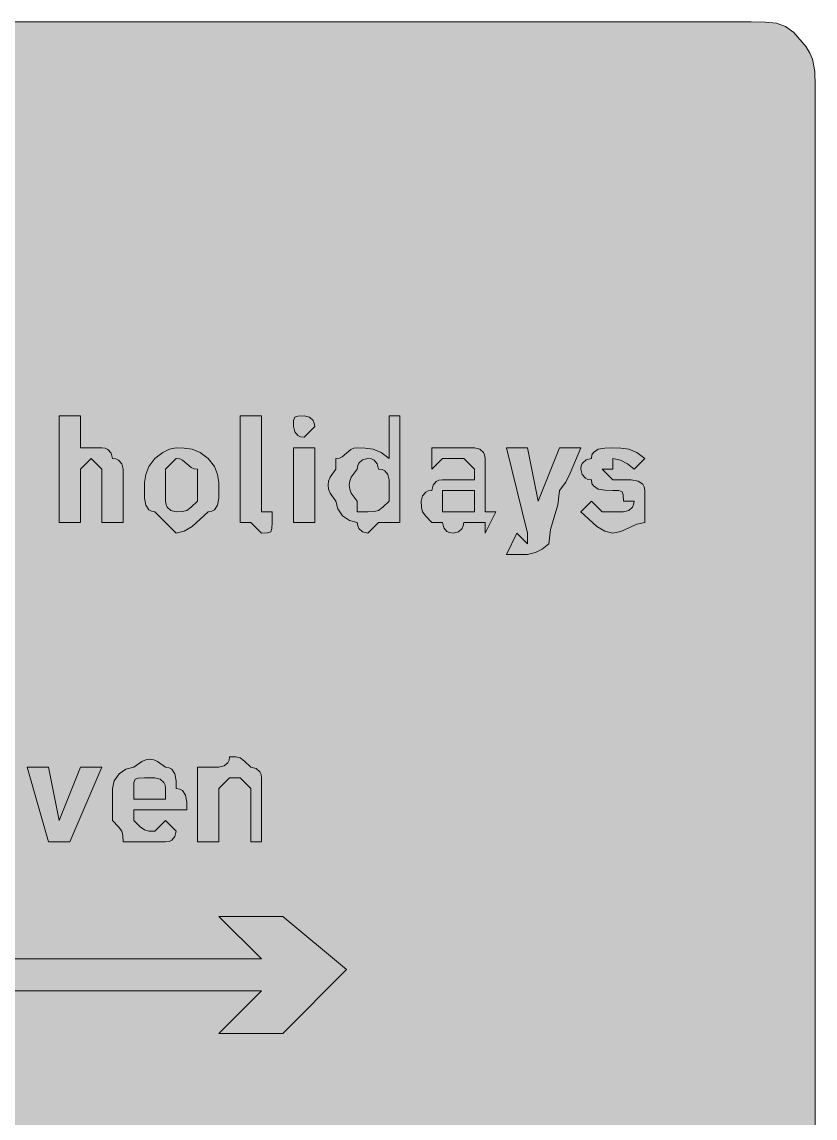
# Model space of a CAD drawing. Header units: metres. Extents: x 10 to 558, y 12 to 259.
# Drawn here: x 468.8 to 558.1, y 135.4 to 259 of the extents above; entities that cross this region are included whole.
import ezdxf

# ---------------------------------------------------------------- set-up
doc = ezdxf.new("R2010")
doc.units = ezdxf.units.M
doc.layers.add('FILL_BLUE_0000FF', color=7, linetype='Continuous', true_color=0x0000ff)
doc.layers.add('FILL_WHITE_FFFFFF', color=7, linetype='Continuous', true_color=0xffffff)

msp = doc.modelspace()

# ---------------------------------------------------------------- hatches: boundary and pattern name
at = {"layer": 'FILL_BLUE_0000FF', "true_color": 0x0000ff}
h = msp.add_hatch(color=7, dxfattribs=at)
h.dxf.hatch_style = 1
h.paths.add_polyline_path([(552.54, 258.94), (553.8, 258.81), (554.83, 258.45), (555.75, 257.76), (557.14, 256.15), (557.56, 255.44), (557.85, 254.76), (558.11, 253.37), (558.15, 251.76), (558.15, 18.96), (558.15, 15.36), (557.75, 15.31), (557.44, 15.15), (556.95, 14.61), (556.46, 13.84), (555.75, 12.96), (554.83, 12.27), (553.8, 11.91), (552.54, 11.78), (550.95, 11.76), (16.95, 11.76), (13.35, 11.76), (12.6, 12.36), (11.83, 12.77), (10.95, 12.96), (10.26, 14.57), (9.9, 15.96), (9.77, 17.35), (9.75, 18.96), (9.75, 251.76), (9.75, 255.36), (10.35, 256.11), (10.76, 256.88), (10.95, 257.76), (11.83, 257.95), (12.6, 258.36), (13.35, 258.96), (16.95, 258.96), (550.95, 258.96), (552.54, 258.94)])
at = {"layer": 'FILL_WHITE_FFFFFF', "true_color": 0xffffff}
h = msp.add_hatch(color=7, dxfattribs=at)
h.dxf.hatch_style = 1
h.paths.add_polyline_path([(477.75, 208.56), (476.55, 209.76), (475.35, 208.56), (475.35, 207.36), (475.35, 202.56), (472.95, 202.56), (472.95, 214.56), (475.35, 214.56), (475.35, 210.96), (476.55, 210.96), (477.75, 210.96), (478.15, 210.91), (478.44, 210.77), (478.8, 210.36), (478.95, 209.76), (479.35, 209.71), (479.64, 209.57), (480, 209.16), (480.15, 208.56), (480.15, 202.56), (477.75, 202.56), (477.75, 207.36), (477.75, 208.56)])
h = msp.add_hatch(color=7, dxfattribs=at)
h.dxf.hatch_style = 1
h.paths.add_polyline_path([(493.35, 214.56), (495.75, 214.56), (495.75, 203.76), (496.95, 203.76), (496.95, 202.56), (496.93, 201.87), (496.8, 201.51), (496.44, 201.38), (495.75, 201.36), (494.55, 202.56), (493.35, 202.56), (493.35, 203.76), (493.35, 214.56)])
h = msp.add_hatch(color=7, dxfattribs=at)
h.dxf.hatch_style = 1
h.paths.add_polyline_path([(500.55, 212.16), (500.15, 212.21), (499.86, 212.35), (499.5, 212.76), (499.35, 213.36), (499.37, 214.05), (499.5, 214.41), (499.86, 214.54), (500.55, 214.56), (501.15, 214.41), (501.56, 214.05), (501.7, 213.76), (501.75, 213.36), (500.55, 212.16)])
h = msp.add_hatch(color=7, dxfattribs=at)
h.dxf.hatch_style = 1
h.paths.add_polyline_path([(507.15, 201.51), (506.74, 201.87), (506.6, 202.16), (506.55, 202.56), (505.67, 202.77), (504.9, 203.31), (504.36, 204.08), (504.15, 204.96), (503.48, 205.86), (503.31, 206.31), (503.25, 206.76), (503.31, 207.21), (503.48, 207.66), (504.15, 208.56), (504.15, 209.76), (504.55, 209.81), (504.86, 209.95), (505.35, 210.36), (505.84, 210.77), (506.15, 210.91), (506.55, 210.96), (507.45, 210.94), (508.35, 210.81), (509.25, 210.45), (510.15, 209.76), (510.15, 214.56), (511.35, 214.56), (511.35, 202.56), (510.15, 202.56), (508.95, 202.56), (507.75, 201.36), (507.15, 201.51)])
h.paths.add_polyline_path([(508.95, 203.91), (509.44, 204.27), (510.15, 204.96), (510.15, 206.16), (510.15, 207.36), (510, 207.96), (509.64, 208.37), (509.35, 208.51), (508.95, 208.56), (508.8, 209.16), (508.44, 209.57), (508.15, 209.71), (507.75, 209.76), (507.15, 209.61), (506.74, 209.25), (506.6, 208.96), (506.55, 208.56), (505.87, 207.66), (505.71, 207.21), (505.65, 206.76), (505.71, 206.31), (505.87, 205.86), (506.55, 204.96), (506.55, 203.76), (507.75, 203.76), (508.46, 203.78), (508.95, 203.91)], flags=16)
h = msp.add_hatch(color=7, dxfattribs=at)
h.dxf.hatch_style = 1
h.paths.add_polyline_path([(482.7, 207.96), (483.06, 208.86), (483.75, 209.76), (484.63, 210.45), (485.4, 210.81), (486.15, 210.96), (487.05, 210.94), (487.95, 210.81), (488.85, 210.45), (489.75, 209.76), (490.44, 208.86), (490.8, 207.96), (490.93, 207.06), (490.95, 206.16), (490.93, 205.28), (490.8, 204.51), (490.44, 203.97), (490.15, 203.81), (489.75, 203.76), (487.95, 202.11), (487.05, 201.57), (486.15, 201.36), (483.75, 203.76), (483.35, 203.81), (483.06, 203.97), (482.7, 204.51), (482.57, 205.28), (482.55, 206.16), (482.57, 207.06), (482.7, 207.96)])
h.paths.add_polyline_path([(484.95, 206.16), (484.95, 204.96), (485, 204.56), (485.14, 204.27), (485.55, 203.91), (486.15, 203.76), (486.86, 203.78), (487.35, 203.91), (487.84, 204.27), (488.55, 204.96), (488.55, 206.16), (488.55, 208.56), (488.15, 208.61), (487.84, 208.75), (487.35, 209.16), (486.86, 209.57), (486.55, 209.71), (486.15, 209.76), (484.95, 208.56), (484.95, 206.16)], flags=16)
h = msp.add_hatch(color=7, dxfattribs=at)
h.dxf.hatch_style = 1
h.paths.add_polyline_path([(499.35, 202.56), (499.35, 210.96), (501.75, 210.96), (501.75, 202.56), (499.35, 202.56)])
h = msp.add_hatch(color=7, dxfattribs=at)
h.dxf.hatch_style = 1
h.paths.add_polyline_path([(516.66, 201.55), (516.3, 201.96), (516.15, 202.56), (514.95, 202.56), (514.26, 203.27), (513.9, 203.76), (513.77, 204.25), (513.75, 204.96), (513.9, 205.56), (514.26, 205.97), (514.55, 206.11), (514.95, 206.16), (515.1, 206.76), (515.46, 207.17), (515.75, 207.31), (516.15, 207.36), (517.35, 207.36), (518.55, 207.36), (519.75, 207.36), (519.75, 208.56), (518.55, 209.76), (517.35, 209.76), (516.15, 209.76), (514.95, 208.56), (514.95, 209.76), (514.95, 210.96), (516.15, 210.96), (517.35, 210.96), (519.75, 210.96), (520.35, 210.81), (520.76, 210.45), (520.9, 210.16), (520.95, 209.76), (520.95, 208.56), (520.95, 207.36), (520.95, 203.76), (522.15, 203.76), (520.95, 201.36), (520.95, 202.56), (519.75, 202.56), (518.55, 202.56), (518.5, 202.16), (518.36, 201.87), (517.95, 201.51), (517.35, 201.36), (516.95, 201.41), (516.66, 201.55)])
h.paths.add_polyline_path([(519.75, 203.76), (519.75, 204.96), (519.75, 206.16), (518.55, 206.16), (517.35, 206.16), (516.15, 206.16), (516.15, 204.96), (516.15, 203.76), (517.35, 203.76), (518.55, 203.76), (519.75, 203.76)], flags=16)
h = msp.add_hatch(color=7, dxfattribs=at)
h.dxf.hatch_style = 1
h.paths.add_polyline_path([(523.35, 210.96), (525.75, 210.96), (526.95, 204.96), (529.35, 210.96), (531.75, 210.96), (530.55, 208.11), (530.06, 207.08), (529.35, 206.16), (529.16, 204.55), (528.75, 203.16), (528.34, 201.77), (528.15, 200.16), (527.4, 199.56), (526.63, 199.15), (525.75, 198.96), (524.55, 198.96), (523.35, 198.96), (524.55, 201.36), (525.75, 200.16), (525.75, 201.36), (523.35, 210.96)])
h = msp.add_hatch(color=7, dxfattribs=at)
h.dxf.hatch_style = 1
h.paths.add_polyline_path([(536.55, 207.36), (537.43, 207.34), (538.2, 207.21), (538.74, 206.85), (538.9, 206.56), (538.95, 206.16), (538.95, 204.96), (538.95, 202.56), (538.05, 202.37), (537.15, 201.96), (536.25, 201.55), (535.35, 201.36), (534.45, 201.57), (533.55, 202.11), (531.75, 203.76), (532.95, 204.96), (534.15, 203.76), (535.35, 203.76), (536.55, 203.76), (537.15, 203.91), (537.56, 204.27), (537.7, 204.56), (537.75, 204.96), (536.55, 204.96), (536.53, 205.65), (536.4, 206.01), (536.04, 206.14), (535.35, 206.16), (534.47, 206.18), (533.7, 206.31), (533.16, 206.67), (533, 206.96), (532.95, 207.36), (532.55, 207.41), (532.26, 207.55), (531.9, 207.96), (531.75, 208.56), (531.8, 208.96), (531.94, 209.25), (532.35, 209.61), (532.95, 209.76), (533, 210.16), (533.16, 210.45), (533.7, 210.81), (534.47, 210.94), (535.35, 210.96), (536.25, 210.94), (537.15, 210.81), (538.05, 210.45), (538.95, 209.76), (537.75, 208.56), (537, 209.16), (536.23, 209.57), (535.35, 209.76), (535.35, 208.56), (534.15, 208.56), (535.35, 207.36), (536.55, 207.36)])
h = msp.add_hatch(color=7, dxfattribs=at)
h.dxf.hatch_style = 1
h.paths.add_polyline_path([(480.13, 167.27), (480, 167.76), (479.64, 168.25), (478.95, 168.96), (478.95, 172.56), (479.16, 173.44), (479.7, 174.21), (480.47, 174.75), (481.35, 174.96), (482.25, 175.63), (482.7, 175.8), (483.15, 175.86), (483.6, 175.8), (484.05, 175.63), (484.95, 174.96), (485.35, 174.91), (485.64, 174.75), (486, 174.21), (486.13, 173.44), (486.15, 172.56), (486.55, 172.51), (486.84, 172.35), (487.2, 171.81), (487.33, 171.04), (487.35, 170.16), (481.35, 170.16), (481.35, 168.96), (482.06, 168.27), (482.55, 167.91), (483.04, 167.78), (483.75, 167.76), (484.95, 168.96), (486.15, 167.76), (486, 167.16), (485.64, 166.75), (485.35, 166.61), (484.95, 166.56), (482.55, 166.56), (480.15, 166.56), (480.13, 167.27)])
h.paths.add_polyline_path([(484.95, 172.56), (484.9, 172.96), (484.76, 173.25), (484.35, 173.61), (483.75, 173.76), (482.55, 173.76), (481.86, 173.74), (481.5, 173.61), (481.37, 173.25), (481.35, 172.56), (481.35, 171.36), (484.95, 171.36), (484.95, 172.56)], flags=16)
h = msp.add_hatch(color=7, dxfattribs=at)
h.dxf.hatch_style = 1
h.paths.add_polyline_path([(492.15, 173.76), (490.95, 172.56), (490.95, 166.56), (488.55, 166.56), (488.55, 174.96), (490.95, 174.96), (491.55, 175.11), (491.96, 175.47), (492.1, 175.76), (492.15, 176.16), (492.86, 176.14), (493.35, 176.01), (493.84, 175.65), (494.55, 174.96), (495.15, 174.81), (495.56, 174.45), (495.7, 174.16), (495.75, 173.76), (495.75, 172.56), (495.75, 166.56), (494.55, 166.56), (494.55, 172.56), (493.35, 173.76), (492.15, 173.76)])
h = msp.add_hatch(color=7, dxfattribs=at)
h.dxf.hatch_style = 1
h.paths.add_polyline_path([(477.75, 174.96), (474.15, 166.56), (471.75, 166.56), (469.35, 174.96), (471.75, 174.96), (472.95, 168.96), (475.35, 174.96), (477.75, 174.96)])
h = msp.add_hatch(color=7, dxfattribs=at)
h.dxf.hatch_style = 1
h.paths.add_polyline_path([(490.95, 158.16), (498.15, 158.16), (505.35, 152.16), (498.15, 144.96), (490.95, 144.96), (495.75, 149.76), (62.55, 149.76), (62.55, 153.36), (495.75, 153.36), (490.95, 158.16)])

# ---------------------------------------------------------------- linework, layer by layer
at = {"layer": 'FILL_BLUE_0000FF', "lineweight": 0, "true_color": 0x0000ff}
msp.add_lwpolyline([(16.95, 258.96), (550.95, 258.96), (552.54, 258.94), (553.8, 258.81), (554.83, 258.45), (555.75, 257.76), (557.14, 256.15), (557.56, 255.44), (557.85, 254.76), (558.11, 253.37), (558.15, 251.76), (558.15, 18.96), (558.15, 15.36), (557.75, 15.31), (557.44, 15.15), (556.95, 14.61), (556.46, 13.84), (555.75, 12.96), (554.83, 12.27), (553.8, 11.91), (552.54, 11.78), (550.95, 11.76), (16.95, 11.76)], dxfattribs=at)
at = {"layer": 'FILL_WHITE_FFFFFF', "lineweight": 0, "true_color": 0xffffff}
for points in [[(477.75, 208.56), (476.55, 209.76), (475.35, 208.56), (475.35, 207.36), (475.35, 202.56), (472.95, 202.56), (472.95, 214.56), (475.35, 214.56), (475.35, 210.96), (476.55, 210.96), (477.75, 210.96), (478.15, 210.91), (478.44, 210.77), (478.8, 210.36), (478.95, 209.76), (479.35, 209.71), (479.64, 209.57), (480, 209.16), (480.15, 208.56), (480.15, 202.56), (477.75, 202.56), (477.75, 207.36)], [(493.35, 214.56), (495.75, 214.56), (495.75, 203.76), (496.95, 203.76), (496.95, 202.56), (496.93, 201.87), (496.8, 201.51), (496.44, 201.38), (495.75, 201.36), (494.55, 202.56), (493.35, 202.56), (493.35, 203.76)], [(500.55, 212.16), (500.15, 212.21), (499.86, 212.35), (499.5, 212.76), (499.35, 213.36), (499.37, 214.05), (499.5, 214.41), (499.86, 214.54), (500.55, 214.56), (501.15, 214.41), (501.56, 214.05), (501.7, 213.76), (501.75, 213.36)], [(507.15, 201.51), (506.74, 201.87), (506.6, 202.16), (506.55, 202.56), (505.67, 202.77), (504.9, 203.31), (504.36, 204.08), (504.15, 204.96), (503.48, 205.86), (503.31, 206.31), (503.25, 206.76), (503.31, 207.21), (503.48, 207.66), (504.15, 208.56), (504.15, 209.76), (504.55, 209.81), (504.86, 209.95), (505.35, 210.36), (505.84, 210.77), (506.15, 210.91), (506.55, 210.96), (507.45, 210.94), (508.35, 210.81), (509.25, 210.45), (510.15, 209.76), (510.15, 214.56), (511.35, 214.56), (511.35, 202.56), (510.15, 202.56), (508.95, 202.56), (507.75, 201.36)], [(482.7, 207.96), (483.06, 208.86), (483.75, 209.76), (484.63, 210.45), (485.4, 210.81), (486.15, 210.96), (487.05, 210.94), (487.95, 210.81), (488.85, 210.45), (489.75, 209.76), (490.44, 208.86), (490.8, 207.96), (490.93, 207.06), (490.95, 206.16), (490.93, 205.28), (490.8, 204.51), (490.44, 203.97), (490.15, 203.81), (489.75, 203.76), (487.95, 202.11), (487.05, 201.57), (486.15, 201.36), (483.75, 203.76), (483.35, 203.81), (483.06, 203.97), (482.7, 204.51), (482.57, 205.28), (482.55, 206.16), (482.57, 207.06)], [(499.35, 202.56), (499.35, 210.96), (501.75, 210.96), (501.75, 202.56)], [(516.66, 201.55), (516.3, 201.96), (516.15, 202.56), (514.95, 202.56), (514.26, 203.27), (513.9, 203.76), (513.77, 204.25), (513.75, 204.96), (513.9, 205.56), (514.26, 205.97), (514.55, 206.11), (514.95, 206.16), (515.1, 206.76), (515.46, 207.17), (515.75, 207.31), (516.15, 207.36), (517.35, 207.36), (518.55, 207.36), (519.75, 207.36), (519.75, 208.56), (518.55, 209.76), (517.35, 209.76), (516.15, 209.76), (514.95, 208.56), (514.95, 209.76), (514.95, 210.96), (516.15, 210.96), (517.35, 210.96), (519.75, 210.96), (520.35, 210.81), (520.76, 210.45), (520.9, 210.16), (520.95, 209.76), (520.95, 208.56), (520.95, 207.36), (520.95, 203.76), (522.15, 203.76), (520.95, 201.36), (520.95, 202.56), (519.75, 202.56), (518.55, 202.56), (518.5, 202.16), (518.36, 201.87), (517.95, 201.51), (517.35, 201.36), (516.95, 201.41)], [(523.35, 210.96), (525.75, 210.96), (526.95, 204.96), (529.35, 210.96), (531.75, 210.96), (530.55, 208.11), (530.06, 207.08), (529.35, 206.16), (529.16, 204.55), (528.75, 203.16), (528.34, 201.77), (528.15, 200.16), (527.4, 199.56), (526.63, 199.15), (525.75, 198.96), (524.55, 198.96), (523.35, 198.96), (524.55, 201.36), (525.75, 200.16), (525.75, 201.36)], [(536.55, 207.36), (537.43, 207.34), (538.2, 207.21), (538.74, 206.85), (538.9, 206.56), (538.95, 206.16), (538.95, 204.96), (538.95, 202.56), (538.05, 202.37), (537.15, 201.96), (536.25, 201.55), (535.35, 201.36), (534.45, 201.57), (533.55, 202.11), (531.75, 203.76), (532.95, 204.96), (534.15, 203.76), (535.35, 203.76), (536.55, 203.76), (537.15, 203.91), (537.56, 204.27), (537.7, 204.56), (537.75, 204.96), (536.55, 204.96), (536.53, 205.65), (536.4, 206.01), (536.04, 206.14), (535.35, 206.16), (534.47, 206.18), (533.7, 206.31), (533.16, 206.67), (533, 206.96), (532.95, 207.36), (532.55, 207.41), (532.26, 207.55), (531.9, 207.96), (531.75, 208.56), (531.8, 208.96), (531.94, 209.25), (532.35, 209.61), (532.95, 209.76), (533, 210.16), (533.16, 210.45), (533.7, 210.81), (534.47, 210.94), (535.35, 210.96), (536.25, 210.94), (537.15, 210.81), (538.05, 210.45), (538.95, 209.76), (537.75, 208.56), (537, 209.16), (536.23, 209.57), (535.35, 209.76), (535.35, 208.56), (534.15, 208.56), (535.35, 207.36)], [(484.95, 206.16), (484.95, 204.96), (485, 204.56), (485.14, 204.27), (485.55, 203.91), (486.15, 203.76), (486.86, 203.78), (487.35, 203.91), (487.84, 204.27), (488.55, 204.96), (488.55, 206.16), (488.55, 208.56), (488.15, 208.61), (487.84, 208.75), (487.35, 209.16), (486.86, 209.57), (486.55, 209.71), (486.15, 209.76), (484.95, 208.56)], [(508.95, 203.91), (509.44, 204.27), (510.15, 204.96), (510.15, 206.16), (510.15, 207.36), (510, 207.96), (509.64, 208.37), (509.35, 208.51), (508.95, 208.56), (508.8, 209.16), (508.44, 209.57), (508.15, 209.71), (507.75, 209.76), (507.15, 209.61), (506.74, 209.25), (506.6, 208.96), (506.55, 208.56), (505.87, 207.66), (505.71, 207.21), (505.65, 206.76), (505.71, 206.31), (505.87, 205.86), (506.55, 204.96), (506.55, 203.76), (507.75, 203.76), (508.46, 203.78)], [(519.75, 203.76), (519.75, 204.96), (519.75, 206.16), (518.55, 206.16), (517.35, 206.16), (516.15, 206.16), (516.15, 204.96), (516.15, 203.76), (517.35, 203.76), (518.55, 203.76)], [(480.13, 167.27), (480, 167.76), (479.64, 168.25), (478.95, 168.96), (478.95, 172.56), (479.16, 173.44), (479.7, 174.21), (480.47, 174.75), (481.35, 174.96), (482.25, 175.63), (482.7, 175.8), (483.15, 175.86), (483.6, 175.8), (484.05, 175.63), (484.95, 174.96), (485.35, 174.91), (485.64, 174.75), (486, 174.21), (486.13, 173.44), (486.15, 172.56), (486.55, 172.51), (486.84, 172.35), (487.2, 171.81), (487.33, 171.04), (487.35, 170.16), (481.35, 170.16), (481.35, 168.96), (482.06, 168.27), (482.55, 167.91), (483.04, 167.78), (483.75, 167.76), (484.95, 168.96), (486.15, 167.76), (486, 167.16), (485.64, 166.75), (485.35, 166.61), (484.95, 166.56), (482.55, 166.56), (480.15, 166.56)], [(492.15, 173.76), (490.95, 172.56), (490.95, 166.56), (488.55, 166.56), (488.55, 174.96), (490.95, 174.96), (491.55, 175.11), (491.96, 175.47), (492.1, 175.76), (492.15, 176.16), (492.86, 176.14), (493.35, 176.01), (493.84, 175.65), (494.55, 174.96), (495.15, 174.81), (495.56, 174.45), (495.7, 174.16), (495.75, 173.76), (495.75, 172.56), (495.75, 166.56), (494.55, 166.56), (494.55, 172.56), (493.35, 173.76)], [(477.75, 174.96), (474.15, 166.56), (471.75, 166.56), (469.35, 174.96), (471.75, 174.96), (472.95, 168.96), (475.35, 174.96)], [(484.95, 172.56), (484.9, 172.96), (484.76, 173.25), (484.35, 173.61), (483.75, 173.76), (482.55, 173.76), (481.86, 173.74), (481.5, 173.61), (481.37, 173.25), (481.35, 172.56), (481.35, 171.36), (484.95, 171.36)], [(490.95, 158.16), (498.15, 158.16), (505.35, 152.16), (498.15, 144.96), (490.95, 144.96), (495.75, 149.76), (62.55, 149.76), (62.55, 153.36), (495.75, 153.36)]]:
    msp.add_lwpolyline(points, close=True, dxfattribs=at)

doc.saveas('drawing.dxf')
